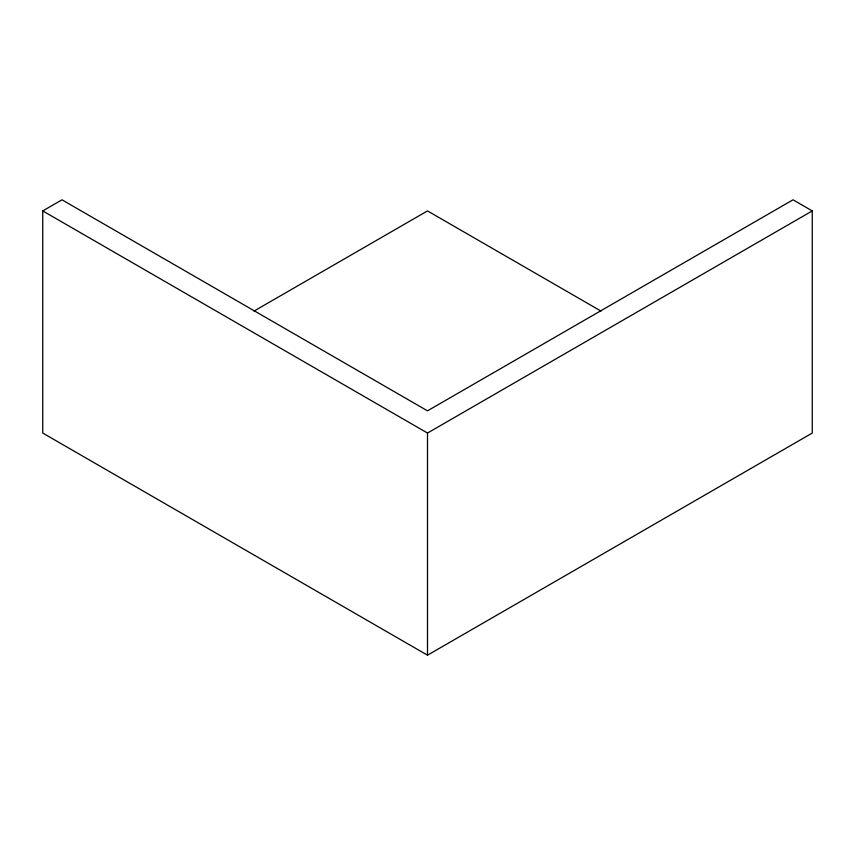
<?xml version="1.0" encoding="UTF-8"?>
<svg xmlns="http://www.w3.org/2000/svg" width="855" height="855" viewBox="0 0 855 855"><rect width="100%" height="100%" fill="white"/><g stroke="black" fill="none" stroke-linecap="round" stroke-linejoin="round"><path stroke-width="1.28" d="M42.75 210.918L61.988 199.814L427.5 410.838L793.013 199.814L812.25 210.918L812.25 433.058L427.5 655.187L42.75 433.058L42.75 210.918L427.5 433.047L812.25 210.918M253.999 311.092L427.5 210.918L601.001 311.092M427.5 433.047L427.5 655.187"/></g></svg>
